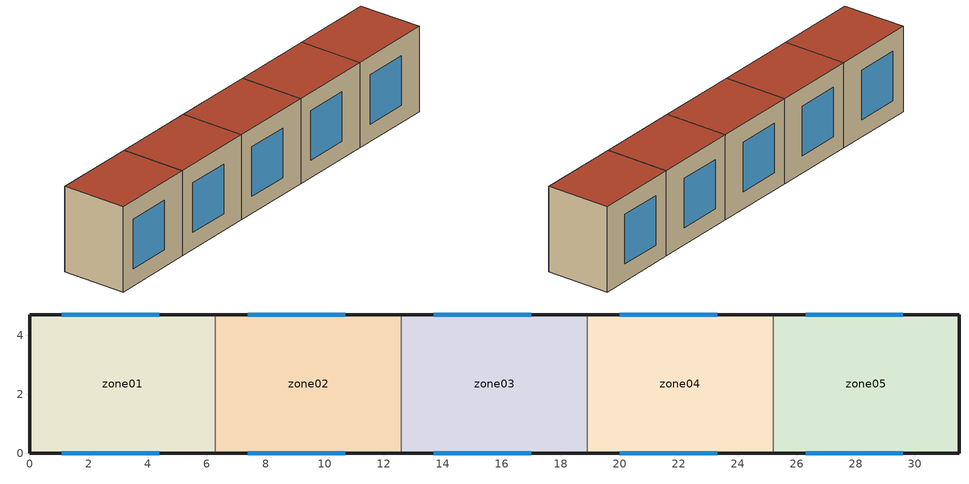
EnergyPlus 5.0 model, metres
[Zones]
zone01
 floor ground (GROUND_FLOOR): 0,0 0,4.7 6.3,4.7 6.3,0 z0
 wall outside (EXT_WALL): 6.3,4.7 0,4.7 0,0 6.3,0 z0:6.2
 wall to zone02 (ADJ_WALL): 6.3,0 6.3,4.7 z0:6.2
 window (EXT_WINDOW1): 1.1,0 4.4,0 / 4.4,4.7 1.1,4.7 z1.25:4.85
 roof outside (EXT_ROOF): 6.3,0 6.3,4.7 0,4.7 0,0 z6.2
zone02
 floor ground (GROUND_FLOOR): 6.3,0 6.3,4.7 12.6,4.7 12.6,0 z0
 wall outside (EXT_WALL): 12.6,4.7 6.3,4.7 / 6.3,0 12.6,0 z0:6.2
 wall to zone03 (ADJ_WALL): 12.6,0 12.6,4.7 z0:6.2
 wall to zone01 (ADJ_WALL): 6.3,4.7 6.3,0 z0:6.2
 window (EXT_WINDOW1): 7.4,0 10.7,0 / 10.7,4.7 7.4,4.7 z1.25:4.85
 roof outside (EXT_ROOF): 12.6,0 12.6,4.7 6.3,4.7 6.3,0 z6.2
zone03
 floor ground (GROUND_FLOOR): 12.6,0 12.6,4.7 18.9,4.7 18.9,0 z0
 wall outside (EXT_WALL): 18.9,4.7 12.6,4.7 / 12.6,0 18.9,0 z0:6.2
 wall to zone04 (ADJ_WALL): 18.9,0 18.9,4.7 z0:6.2
 wall to zone02 (ADJ_WALL): 12.6,4.7 12.6,0 z0:6.2
 window (EXT_WINDOW1): 13.7,0 17,0 / 17,4.7 13.7,4.7 z1.25:4.85
 roof outside (EXT_ROOF): 18.9,0 18.9,4.7 12.6,4.7 12.6,0 z6.2
zone04
 floor ground (GROUND_FLOOR): 18.9,0 18.9,4.7 25.2,4.7 25.2,0 z0
 wall outside (EXT_WALL): 25.2,4.7 18.9,4.7 / 18.9,0 25.2,0 z0:6.2
 wall to zone05 (ADJ_WALL): 25.2,0 25.2,4.7 z0:6.2
 wall to zone03 (ADJ_WALL): 18.9,4.7 18.9,0 z0:6.2
 window (EXT_WINDOW1): 20,0 23.3,0 / 23.3,4.7 20,4.7 z1.25:4.85
 roof outside (EXT_ROOF): 25.2,0 25.2,4.7 18.9,4.7 18.9,0 z6.2
zone05
 floor ground (GROUND_FLOOR): 25.2,0 25.2,4.7 31.5,4.7 31.5,0 z0
 wall outside (EXT_WALL): 25.2,0 31.5,0 31.5,4.7 25.2,4.7 z0:6.2
 wall to zone04 (ADJ_WALL): 25.2,4.7 25.2,0 z0:6.2
 window (EXT_WINDOW1): 26.3,0 29.6,0 / 29.6,4.7 26.3,4.7 z1.25:4.85
 roof outside (EXT_ROOF): 31.5,0 31.5,4.7 25.2,4.7 25.2,0 z6.2
[Building]
TRNSYS18: North Axis {deg}=0; Terrain=City; Loads Convergence Tolerance Value=0; Temperature Convergence Tolerance Value {deltaC}=0; Solar Distribution=FullInteriorAndExterior; Maximum Number of Warmup Days=0
[Site:Location]
not used: Latitude {deg}=0; Longitude {deg}=0; Time Zone {hr}=0; Elevation {m}=0
[Construction]
GROUND_FLOOR; EXT_WALL; EXT_ROOF; ADJ_WALL; EXT_WINDOW1: 
[WindowProperty:ShadingControl]
ESHADE=0; ISHADE=INPUT 1*MAX_ISHADE : SHADECNTRL=ISHADE_INTERNAL
[SurfaceProperty:OtherSideCoefficients]
BOUNDARY=IDENTICAL; BOUNDARY=INPUT 1*TBOUNDARY; BOUNDARY=INPUT 1*TBOUNDARY_2; BOUNDARY=INPUT 1*TBOUNDARY_3; BOUNDARY=INPUT 1*TGROUND; BOUNDARY=20; BOUNDARY=15
[Zone] Multiplier=1
zone01; zone02; zone03; zone04; zone05
